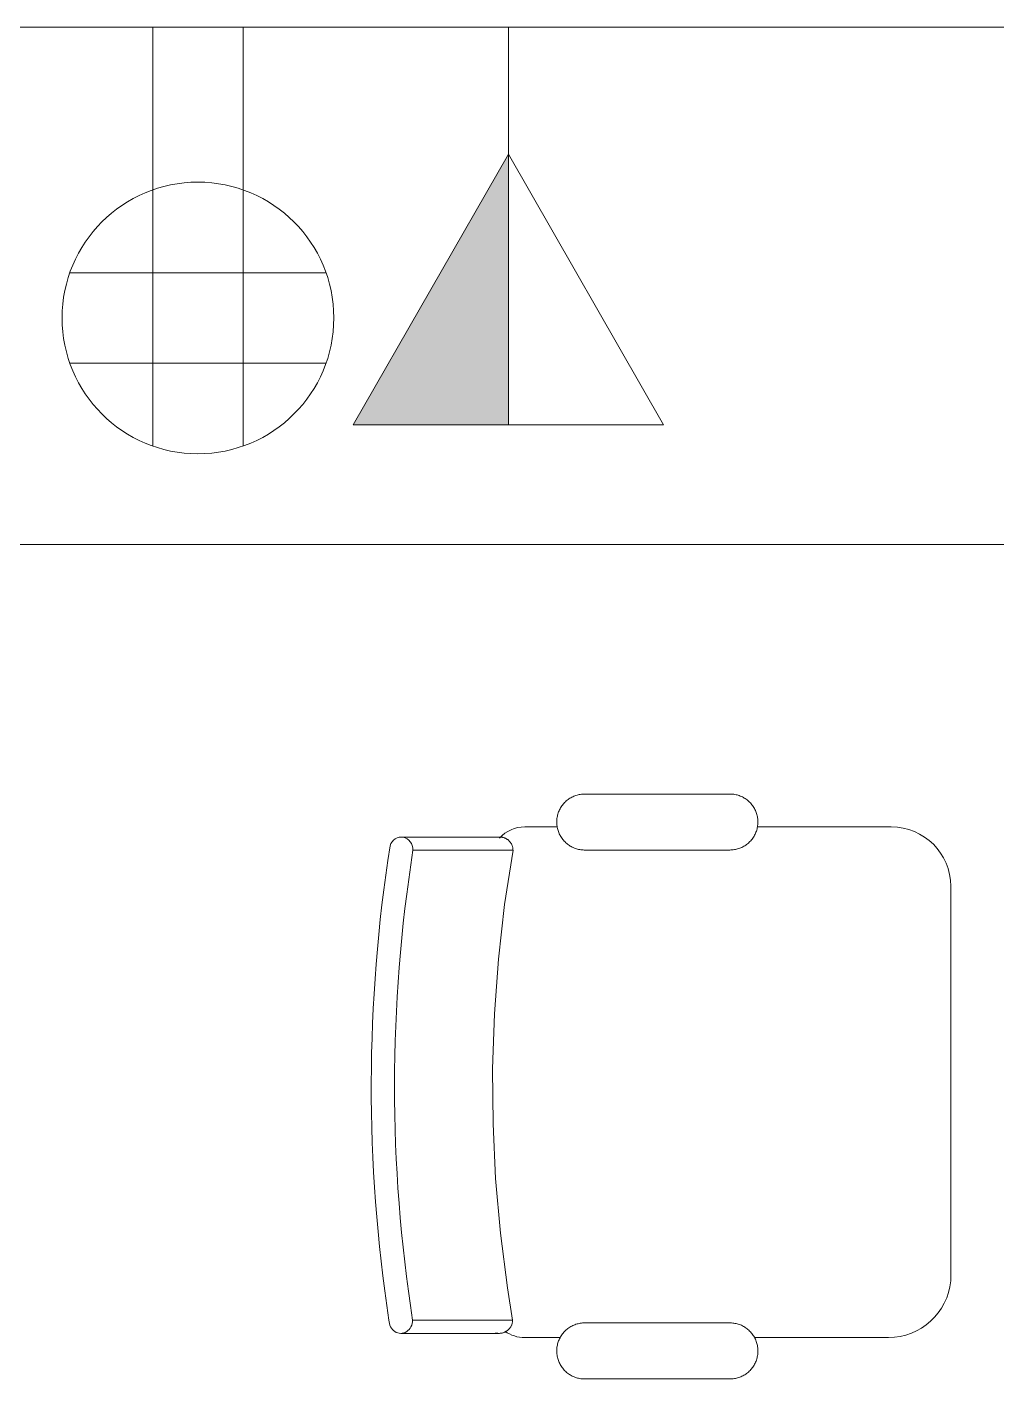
# Model space of a CAD drawing. Header units: inches. Extents: x 1 to 4637, y -664 to 702.
# Drawn here: x 1083.4 to 1120.9, y 503.4 to 555.6 of the extents above; entities that cross this region are included whole.
import ezdxf

# ---------------------------------------------------------------- set-up
doc = ezdxf.new("R2010")
doc.units = ezdxf.units.IN
doc.header["$MEASUREMENT"] = 0
for name, color, linetype, lineweight in [('A-ANNO-NOTE', 131, 'Continuous', 20), ('I-FURN', 30, 'Continuous', 9), ('I-WALL', 2, 'Continuous', 9)]:
    doc.layers.add(name, color=color, linetype=linetype, lineweight=lineweight)

# ---------------------------------------------------------------- blocks, each defined once
blk = doc.blocks.new('Desk - Group 3 - No Side Chairs-V11-New Construction - Tel_Data_Elec Plan')
at = {"layer": 'I-FURN'}
for p, q in [((20, -48), (20, 0)), ((48.467, -5.454), (33.217, -5.454)), ((30.919, -7.752), (30.919, -12.929)), ((50.662, -13.043), (50.662, -7.862)), ((29.65, -13.99), (29.65, -19.598)), ((31.814, -19.598), (31.814, -13.99)), ((50.093, -13.99), (50.093, -19.598)), ((52.262, -19.598), (52.262, -13.99)), ((30.919, -20.658), (30.919, -21.914)), ((50.662, -21.914), (50.662, -20.542)), ((31.82, -22.373), (31.82, -26.236)), ((49.991, -26.251), (49.991, -22.39))]:
    blk.add_line(p, q, dxfattribs=at)
at = {"layer": 'I-FURN', "flags": 128}
for points in [[(31.814, -13.99), (31.813, -13.947), (31.811, -13.904), (31.806, -13.861), (31.8, -13.818), (31.793, -13.775), (31.783, -13.733), (31.772, -13.691), (31.759, -13.65), (31.745, -13.609), (31.729, -13.569), (31.711, -13.529), (31.692, -13.49), (31.671, -13.452), (31.649, -13.415), (31.625, -13.379), (31.6, -13.344), (31.573, -13.31), (31.546, -13.277), (31.516, -13.245), (31.486, -13.214), (31.454, -13.184), (31.421, -13.156), (31.388, -13.129), (31.353, -13.104), (31.317, -13.08), (31.28, -13.057), (31.242, -13.036), (31.203, -13.016), (31.164, -12.998), (31.124, -12.982), (31.083, -12.967), (31.042, -12.953), (31.001, -12.942), (30.958, -12.932), (30.916, -12.924), (30.873, -12.917), (30.83, -12.912), (30.787, -12.909), (30.744, -12.908), (30.7, -12.908), (30.657, -12.911), (30.614, -12.914), (30.571, -12.92), (30.528, -12.927), (30.486, -12.936), (30.444, -12.947), (30.403, -12.959), (30.362, -12.973), (30.321, -12.989), (30.282, -13.006), (30.243, -13.025), (30.204, -13.045), (30.167, -13.067), (30.131, -13.09), (30.095, -13.115), (30.061, -13.141), (30.027, -13.169), (29.995, -13.198), (29.964, -13.228), (29.934, -13.259), (29.905, -13.292), (29.878, -13.325), (29.852, -13.36), (29.828, -13.396), (29.805, -13.432), (29.783, -13.47), (29.763, -13.508), (29.745, -13.547), (29.728, -13.587), (29.712, -13.628), (29.699, -13.669), (29.687, -13.71), (29.676, -13.752), (29.668, -13.795), (29.661, -13.837), (29.655, -13.88), (29.652, -13.923), (29.65, -13.967), (29.65, -13.99)], [(52.262, -13.99), (52.261, -13.947), (52.258, -13.903), (52.254, -13.86), (52.248, -13.817), (52.24, -13.775), (52.231, -13.732), (52.219, -13.69), (52.207, -13.649), (52.192, -13.608), (52.176, -13.568), (52.158, -13.528), (52.139, -13.489), (52.118, -13.451), (52.096, -13.414), (52.072, -13.378), (52.047, -13.343), (52.02, -13.308), (51.993, -13.275), (51.963, -13.243), (51.933, -13.212), (51.901, -13.183), (51.868, -13.155), (51.834, -13.128), (51.799, -13.102), (51.763, -13.078), (51.726, -13.055), (51.688, -13.034), (51.65, -13.014), (51.61, -12.996), (51.57, -12.98), (51.53, -12.965), (51.488, -12.952), (51.447, -12.94), (51.404, -12.93), (51.362, -12.922), (51.319, -12.915), (51.276, -12.91), (51.233, -12.907), (51.189, -12.906), (51.146, -12.906), (51.103, -12.909), (51.059, -12.912), (51.016, -12.918), (50.974, -12.925), (50.931, -12.934), (50.889, -12.945), (50.848, -12.957), (50.807, -12.971), (50.766, -12.987), (50.726, -13.004), (50.687, -13.023), (50.649, -13.044), (50.612, -13.065), (50.575, -13.089), (50.54, -13.114), (50.505, -13.14), (50.472, -13.167), (50.439, -13.196), (50.408, -13.226), (50.378, -13.258), (50.349, -13.29), (50.322, -13.324), (50.296, -13.359), (50.272, -13.395), (50.249, -13.431), (50.227, -13.469), (50.207, -13.507), (50.188, -13.546), (50.171, -13.586), (50.156, -13.627), (50.142, -13.668), (50.13, -13.71), (50.12, -13.752), (50.111, -13.794), (50.104, -13.837), (50.099, -13.88), (50.096, -13.923), (50.094, -13.967), (50.093, -13.99)], [(29.65, -19.598), (29.651, -19.642), (29.653, -19.685), (29.658, -19.728), (29.664, -19.771), (29.671, -19.813), (29.681, -19.856), (29.692, -19.897), (29.705, -19.939), (29.719, -19.98), (29.735, -20.02), (29.753, -20.059), (29.772, -20.098), (29.793, -20.136), (29.815, -20.173), (29.839, -20.209), (29.864, -20.245), (29.891, -20.279), (29.918, -20.312), (29.948, -20.344), (29.978, -20.375), (30.01, -20.404), (30.043, -20.432), (30.076, -20.459), (30.111, -20.485), (30.147, -20.509), (30.184, -20.532), (30.222, -20.553), (30.261, -20.572), (30.3, -20.59), (30.34, -20.607), (30.381, -20.622), (30.422, -20.635), (30.463, -20.647), (30.506, -20.657), (30.548, -20.665), (30.591, -20.671), (30.634, -20.676), (30.677, -20.679), (30.72, -20.68), (30.764, -20.68), (30.807, -20.678), (30.85, -20.674), (30.893, -20.668), (30.936, -20.661), (30.978, -20.652), (31.02, -20.642), (31.061, -20.629), (31.102, -20.615), (31.143, -20.6), (31.182, -20.582), (31.221, -20.564), (31.259, -20.543), (31.297, -20.521), (31.333, -20.498), (31.369, -20.473), (31.403, -20.447), (31.437, -20.42), (31.469, -20.391), (31.5, -20.361), (31.53, -20.329), (31.559, -20.297), (31.586, -20.263), (31.612, -20.229), (31.636, -20.193), (31.659, -20.156), (31.681, -20.119), (31.701, -20.08), (31.719, -20.041), (31.736, -20.001), (31.752, -19.961), (31.765, -19.92), (31.777, -19.878), (31.788, -19.836), (31.796, -19.794), (31.803, -19.751), (31.809, -19.708), (31.812, -19.665), (31.814, -19.622), (31.814, -19.598)], [(50.093, -19.598), (50.094, -19.642), (50.097, -19.685), (50.101, -19.728), (50.107, -19.771), (50.115, -19.814), (50.125, -19.856), (50.136, -19.898), (50.148, -19.939), (50.163, -19.98), (50.179, -20.021), (50.197, -20.06), (50.216, -20.099), (50.237, -20.137), (50.259, -20.174), (50.283, -20.211), (50.308, -20.246), (50.335, -20.28), (50.363, -20.313), (50.392, -20.345), (50.422, -20.376), (50.454, -20.406), (50.487, -20.434), (50.521, -20.461), (50.556, -20.486), (50.592, -20.511), (50.629, -20.533), (50.667, -20.554), (50.705, -20.574), (50.745, -20.592), (50.785, -20.609), (50.825, -20.624), (50.867, -20.637), (50.908, -20.649), (50.951, -20.658), (50.993, -20.667), (51.036, -20.673), (51.079, -20.678), (51.122, -20.681), (51.166, -20.682), (51.209, -20.682), (51.252, -20.68), (51.296, -20.676), (51.339, -20.67), (51.381, -20.663), (51.424, -20.654), (51.466, -20.643), (51.507, -20.631), (51.548, -20.617), (51.589, -20.601), (51.629, -20.584), (51.668, -20.565), (51.706, -20.545), (51.743, -20.523), (51.78, -20.5), (51.816, -20.475), (51.85, -20.449), (51.884, -20.421), (51.916, -20.392), (51.947, -20.362), (51.977, -20.331), (52.006, -20.298), (52.033, -20.264), (52.059, -20.23), (52.083, -20.194), (52.106, -20.157), (52.128, -20.12), (52.148, -20.081), (52.167, -20.042), (52.184, -20.002), (52.199, -19.962), (52.213, -19.92), (52.225, -19.879), (52.235, -19.837), (52.244, -19.794), (52.251, -19.751), (52.256, -19.708), (52.26, -19.665), (52.261, -19.622), (52.262, -19.598)], [(31.313, -22.879), (31.313, -22.859), (31.314, -22.838), (31.316, -22.818), (31.319, -22.798), (31.323, -22.778), (31.327, -22.758), (31.332, -22.739), (31.338, -22.719), (31.345, -22.7), (31.353, -22.681), (31.361, -22.663), (31.37, -22.645), (31.38, -22.627), (31.39, -22.609), (31.401, -22.592), (31.413, -22.576), (31.425, -22.56), (31.439, -22.544), (31.452, -22.529), (31.467, -22.515), (31.481, -22.501), (31.497, -22.488), (31.513, -22.475), (31.529, -22.463), (31.546, -22.452), (31.563, -22.441), (31.581, -22.431), (31.599, -22.422), (31.617, -22.414), (31.636, -22.406), (31.655, -22.399), (31.675, -22.393), (31.694, -22.387), (31.714, -22.383), (31.734, -22.379), (31.754, -22.376), (31.774, -22.373), (31.794, -22.372), (31.815, -22.371), (31.82, -22.371)], [(31.82, -22.371), (33.919, -22.695), (36.029, -22.934), (38.147, -23.089), (40.269, -23.159), (42.393, -23.144), (44.514, -23.044), (46.629, -22.859), (48.736, -22.59), (49.991, -22.389)], [(49.991, -22.389), (50.011, -22.389), (50.031, -22.39), (50.051, -22.392), (50.071, -22.395), (50.091, -22.399), (50.111, -22.403), (50.131, -22.408), (50.15, -22.414), (50.169, -22.421), (50.188, -22.429), (50.207, -22.437), (50.225, -22.446), (50.243, -22.456), (50.26, -22.466), (50.277, -22.477), (50.293, -22.489), (50.309, -22.501), (50.325, -22.514), (50.34, -22.528), (50.354, -22.542), (50.368, -22.557), (50.381, -22.573), (50.394, -22.589), (50.406, -22.605), (50.417, -22.622), (50.428, -22.639), (50.438, -22.657), (50.447, -22.675), (50.456, -22.693), (50.463, -22.712), (50.47, -22.731), (50.476, -22.75), (50.482, -22.77), (50.487, -22.79), (50.49, -22.81), (50.493, -22.83), (50.496, -22.85), (50.497, -22.87), (50.498, -22.89), (50.498, -22.896)], [(31.313, -23.081), (31.313, -22.955), (31.313, -22.889), (31.313, -22.879)], [(31.313, -22.879), (31.313, -22.909), (31.313, -23), (31.313, -23.152), (31.313, -23.363), (31.313, -23.635), (31.313, -23.966), (31.313, -24.356), (31.313, -24.804), (31.313, -25.31), (31.313, -25.873), (31.313, -26.492), (31.313, -26.692)], [(50.498, -26.708), (50.498, -26.072), (50.498, -25.493), (50.498, -24.969), (50.498, -24.504), (50.498, -24.096), (50.498, -23.747), (50.498, -23.457), (50.498, -23.227), (50.498, -23.057), (50.498, -22.948), (50.498, -22.899), (50.498, -22.896)], [(50.498, -22.896), (50.498, -22.926), (50.498, -23.017), (50.498, -23.098)]]:
    blk.add_lwpolyline(points, dxfattribs=at)
at = {"layer": 'I-FURN'}
for centre, radius, start, end in [((33.217, -7.752), 2.298, 90, 180), ((48.243, -7.862), 2.419, 0, 84.6807), ((32.238, -21.914), 1.319, 180, 227.8127), ((49.344, -21.914), 1.319, 324.2773, 0)]:
    blk.add_arc(centre, radius, start, end, dxfattribs=at)
for centre, major_axis, ratio, start_param, end_param in [((49.991, -23.098), (0.507, 0), 0.99468, 0, 0.261799), ((31.82, -23.081), (0.507, 0), 0.99468, 3.097536, 3.287158), ((31.82, -26.692), (-0.507, 0), 0.899459, 4.712389, 7.511412), ((40.955, 20.806), (53.092, 0), 0.899459, 4.539475, 4.883411), ((49.991, -26.708), (-0.507, 0), 0.899459, 1.570796, 4.712389), ((40.955, 20.806), (54.092, 0), 0.899459, 4.539505, 4.880219)]:
    blk.add_ellipse(centre, major_axis=major_axis, ratio=ratio, start_param=start_param, end_param=end_param, dxfattribs=at)

msp = doc.modelspace()

# ---------------------------------------------------------------- hatches: boundary and pattern name
at = {"layer": 'A-ANNO-NOTE', "lineweight": 9}
msp.add_hatch(color=256, dxfattribs=at).paths.add_polyline_path([(1096.036, 540.268), (1102.036, 540.268), (1102.036, 550.728), (1099.491, 546.293)], flags=0)

# ---------------------------------------------------------------- linework, layer by layer
at = {"layer": 'A-ANNO-NOTE'}
for p, q in [((1088.297, 555.646), (1088.297, 539.448)), ((1091.781, 555.646), (1091.781, 539.448)), ((1102.036, 555.646), (1102.036, 540.268)), ((1102.036, 550.728), (1096.036, 540.268)), ((1102.036, 550.728), (1096.036, 540.268)), ((1102.036, 540.268), (1102.036, 550.728)), ((1102.036, 550.728), (1108.036, 540.268)), ((1085.087, 546.142), (1094.992, 546.142)), ((1085.087, 542.658), (1094.992, 542.658)), ((1096.036, 540.268), (1102.036, 540.268)), ((1096.036, 540.268), (1108.036, 540.268))]:
    msp.add_line(p, q, dxfattribs=at)
msp.add_circle((1090.039, 544.4), 5.25, dxfattribs=at)
at = {"layer": 'I-WALL', "color": 250, "lineweight": 20}
msp.add_line((1042.036, 555.646), (1195.286, 555.646), dxfattribs=at)

# ---------------------------------------------------------------- block references
at = {"layer": 'I-FURN', "rotation": 269.9999999999997}
msp.add_blockref('Desk - Group 3 - No Side Chairs-V11-New Construction - Tel_Data_Elec Plan', (1124.586, 555.646), dxfattribs=at)

doc.saveas('drawing.dxf')
